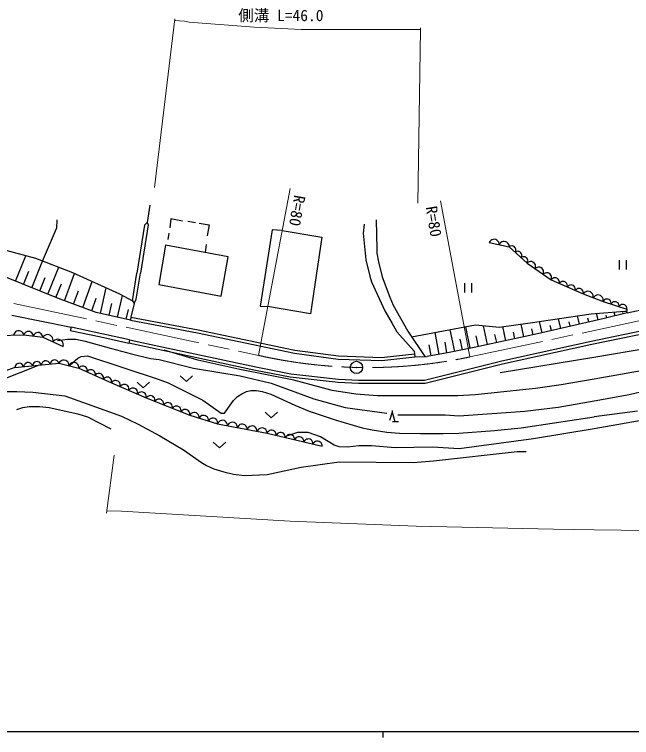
# Model space of a CAD drawing. Units: millimetres, scale not verified. Extents: x 40000 to 680000, y 20000 to 380000.
# Drawn here: x 208633 to 308077, y 204000 to 320620 of the extents above; entities that cross this region are included whole.
import ezdxf
from ezdxf.enums import TextEntityAlignment as Align

# ---------------------------------------------------------------- set-up
doc = ezdxf.new("R2010")
doc.units = ezdxf.units.MM
doc.header["$LTSCALE"] = 1000
doc.linetypes.add('CHAIN', pattern=[18.5, 12, -1.5, 3.5, -1.5])
for name, color, linetype, lineweight in [('M-BGD', 7, 'Continuous', 25), ('M-BMK', 2, 'CHAIN', 13), ('M-BMK-SRVR', 3, 'Continuous', 25), ('M-STR-HTXT', 7, 'Continuous', 13), ('M-TTL-BAND', 7, 'Continuous', 25)]:
    doc.layers.add(name, color=color, linetype=linetype, lineweight=lineweight)
doc.styles.add('ＭＳ ゴシック', font='')
doc.styles.get('ＭＳ ゴシック').set_extended_font_data('MS Gothic')

# ---------------------------------------------------------------- blocks, each defined once
blk = doc.blocks.new('BUHIN43')
at = {"layer": 'M-BGD'}
blk.add_lwpolyline([(431, -704), (561, -552), (646, -384), (717, -151), (707, 55), (658, 253), (525, 471), (371, 605), (191, 708), (-48, 750), (-235, 747), (-431, 704)], dxfattribs=at)
blk = doc.blocks.new('BUHIN44')
at = {"layer": 'M-BGD'}
blk.add_lwpolyline([(308, -702), (446, -579), (546, -434), (641, -230), (657, -38), (638, 150), (542, 367), (417, 509), (265, 627), (51, 696), (-122, 717), (-308, 702)], dxfattribs=at)
blk = doc.blocks.new('BUHIN45')
at = {"layer": 'M-BGD'}
blk.add_lwpolyline([(83, -905), (285, -818), (452, -694), (635, -499), (725, -290), (773, -71), (748, 210), (660, 417), (533, 606), (318, 764), (132, 852), (-83, 905)], dxfattribs=at)
blk = doc.blocks.new('BUHIN46')
at = {"layer": 'M-BGD'}
blk.add_lwpolyline([(256, -781), (416, -664), (538, -520), (660, -312), (697, -109), (696, 94), (616, 336), (498, 500), (348, 641), (126, 737), (-56, 777), (-256, 781)], dxfattribs=at)
blk = doc.blocks.new('BUHIN47')
at = {"layer": 'M-BGD'}
blk.add_lwpolyline([(-139, -634), (17, -619), (158, -570), (324, -476), (431, -354), (511, -215), (554, -18), (539, 141), (494, 297), (381, 452), (274, 552), (139, 634)], dxfattribs=at)
blk = doc.blocks.new('BUHIN48')
at = {"layer": 'M-BGD'}
blk.add_lwpolyline([(-66, -788), (120, -744), (282, -662), (468, -523), (577, -358), (652, -178), (672, 66), (629, 257), (549, 438), (388, 606), (242, 710), (66, 788)], dxfattribs=at)
blk = doc.blocks.new('BUHIN49')
at = {"layer": 'M-BGD'}
blk.add_lwpolyline([(75, -702), (231, -632), (359, -533), (499, -379), (566, -216), (601, -45), (578, 172), (508, 331), (407, 477), (238, 597), (92, 663), (-75, 702)], dxfattribs=at)
blk = doc.blocks.new('BUHIN50')
at = {"layer": 'M-BGD'}
blk.add_lwpolyline([(146, -845), (329, -748), (476, -618), (634, -421), (703, -218), (732, -9), (687, 253), (590, 441), (456, 609), (242, 742), (60, 811), (-146, 845)], dxfattribs=at)
blk = doc.blocks.new('BUHIN51')
at = {"layer": 'M-BGD'}
blk.add_lwpolyline([(134, -656), (275, -576), (387, -471), (505, -313), (554, -153), (572, 11), (530, 214), (449, 358), (341, 487), (171, 585), (27, 634), (-134, 656)], dxfattribs=at)
blk = doc.blocks.new('BUHIN105')
at = {"layer": 'M-BGD'}
blk.add_lwpolyline([(414, -582), (517, -443), (581, -292), (628, -88), (607, 90), (553, 258), (425, 438), (284, 544), (123, 622), (-86, 645), (-247, 631), (-414, 582)], dxfattribs=at)
blk = doc.blocks.new('BUHIN106')
at = {"layer": 'M-BGD'}
blk.add_lwpolyline([(237, -792), (402, -678), (528, -536), (655, -330), (698, -127), (702, 77), (628, 322), (513, 490), (366, 636), (145, 738), (-36, 783), (-237, 792)], dxfattribs=at)
blk = doc.blocks.new('BUHIN107')
at = {"layer": 'M-BGD'}
blk.add_lwpolyline([(72, -717), (231, -646), (362, -546), (506, -391), (576, -225), (613, -51), (591, 171), (520, 334), (418, 483), (247, 607), (99, 676), (-72, 717)], dxfattribs=at)
blk = doc.blocks.new('BUHIN108')
at = {"layer": 'M-BGD'}
blk.add_lwpolyline([(84, -758), (252, -682), (390, -575), (540, -409), (613, -232), (650, -47), (624, 188), (548, 360), (438, 517), (255, 646), (97, 717), (-84, 758)], dxfattribs=at)
blk = doc.blocks.new('BUHIN109')
at = {"layer": 'M-BGD'}
blk.add_lwpolyline([(110, -748), (273, -667), (406, -556), (549, -386), (615, -208), (645, -24), (612, 208), (530, 376), (416, 527), (230, 649), (71, 714), (-110, 748)], dxfattribs=at)
blk = doc.blocks.new('BUHIN110')
at = {"layer": 'M-BGD'}
blk.add_lwpolyline([(178, -761), (340, -662), (467, -536), (599, -349), (651, -160), (667, 32), (611, 268), (512, 433), (382, 579), (180, 688), (11, 741), (-178, 761)], dxfattribs=at)
blk = doc.blocks.new('BUHIN111')
at = {"layer": 'M-BGD'}
blk.add_lwpolyline([(266, -765), (422, -647), (540, -503), (656, -295), (689, -95), (684, 105), (602, 342), (482, 502), (331, 639), (111, 729), (-69, 765), (-266, 765)], dxfattribs=at)
blk = doc.blocks.new('BUHIN112')
at = {"layer": 'M-BGD'}
blk.add_lwpolyline([(218, -730), (369, -625), (485, -495), (604, -305), (643, -118), (647, 70), (579, 296), (473, 451), (338, 586), (135, 680), (-33, 721), (-218, 730)], dxfattribs=at)
blk = doc.blocks.new('BUHIN210')
at = {"color": 7, "linetype": 'Continuous', "lineweight": 25}
for p, q in [((911, 248), (-478, 815)), ((-913, -251), (476, -818))]:
    blk.add_line(p, q, dxfattribs=at)
blk = doc.blocks.new('BUHIN211')
at = {"color": 7, "linetype": 'Continuous', "lineweight": 25}
blk.add_lwpolyline([(-818, -746), (435, -178), (-62, 1105)], dxfattribs=at)

msp = doc.modelspace()

# ---------------------------------------------------------------- linework, layer by layer
at = {"layer": 'M-BGD'}
for p, q in [((230454, 289843), (230031, 287049)), ((215468, 287473), (215384, 286118)), ((230031, 287049), (229608, 286626)), ((230031, 287049), (230200, 286711)), ((233841, 287642), (233672, 286203)), ((235704, 287303), (233841, 287642)), ((236550, 287303), (237820, 287049)), ((238413, 286965), (240022, 286711)), ((266946, 287473), (267029, 282731)), ((213155, 280852), (215384, 286118)), ((229608, 286626), (228338, 278921)), ((230200, 286711), (228929, 278921)), ((240022, 286711), (239683, 284933)), ((250182, 285864), (248234, 273587)), ((251790, 285779), (250182, 285864)), ((251790, 285779), (258140, 284679)), ((264998, 286795), (264828, 285356)), ((233502, 285356), (233333, 284340)), ((258140, 284679), (256362, 272317)), ((264828, 285356), (265251, 281038)), ((232994, 283409), (231894, 277059)), ((243070, 281546), (232994, 283409)), ((239514, 283493), (239344, 282223)), ((285148, 283832), (288366, 283155)), ((207002, 282647), (211997, 281292)), ((267029, 282731), (267029, 282139)), ((288366, 283155), (291245, 280530)), ((208791, 277615), (210459, 281710)), ((211997, 281292), (218008, 279006)), ((241969, 275196), (243070, 281546)), ((267029, 282139), (267284, 280699)), ((307399, 272492), (352204, 282139)), ((211404, 276551), (213155, 280852)), ((265251, 281038), (265929, 278413)), ((267284, 280699), (267876, 278329)), ((291245, 280530), (295140, 277821)), ((210097, 277083), (210964, 279210)), ((214016, 275487), (215793, 279849)), ((216706, 274424), (218315, 278865)), ((218008, 279006), (225544, 275535)), ((227660, 274434), (228338, 278921)), ((228253, 274688), (228929, 278921)), ((215976, 274688), (206832, 278413)), ((212710, 276019), (213592, 278184)), ((219627, 273365), (221147, 277560)), ((265929, 278413), (266184, 277482)), ((267876, 278329), (269147, 275027)), ((295140, 277821), (300303, 275535)), ((215322, 274955), (216217, 277151)), ((222504, 272415), (223437, 276505)), ((231894, 277059), (241969, 275196)), ((266184, 277482), (268299, 272825)), ((218166, 273895), (218949, 276054)), ((225252, 271788), (226047, 275273)), ((225544, 275535), (227660, 274434)), ((300303, 275535), (303522, 274349)), ((221818, 272571), (215976, 274688)), ((221087, 272836), (221825, 274872)), ((227660, 274434), (227914, 274011)), ((227914, 274011), (228253, 274688)), ((269147, 275027), (269654, 273757)), ((303522, 274349), (307332, 273079)), ((223878, 272101), (224312, 274002)), ((226626, 271475), (226983, 273038)), ((227914, 274011), (227406, 271809)), ((248234, 273587), (249420, 273503)), ((256362, 272317), (249420, 273503)), ((269654, 273757), (272025, 269523)), ((307332, 273079), (307332, 272741)), ((208187, 272148), (217754, 270201)), ((227313, 271318), (221818, 272571)), ((227406, 271809), (227313, 271318)), ((227406, 271809), (238244, 269777)), ((268299, 272825), (269486, 270793)), ((291752, 270878), (301573, 272317)), ((299687, 270679), (299379, 271996)), ((301573, 272317), (306993, 272741)), ((302687, 271380), (302451, 272386)), ((307399, 272492), (303437, 271555)), ((304097, 271712), (304004, 272106)), ((305418, 272024), (305280, 272607)), ((306738, 272336), (306694, 272525)), ((306993, 272741), (307332, 272741)), ((307399, 272492), (307332, 272741)), ((227313, 271318), (238146, 269287)), ((269486, 270793), (269909, 270031)), ((286758, 270201), (291752, 270878)), ((290742, 268629), (290301, 270682)), ((303437, 271555), (292938, 269100)), ((293687, 269276), (293261, 271099)), ((296687, 269977), (296320, 271548)), ((298187, 270328), (298018, 271050)), ((301187, 271029), (301048, 271625)), ((301573, 267915), (316137, 270963)), ((217754, 270201), (217627, 269618)), ((222525, 268559), (217627, 269618)), ((227152, 268169), (217754, 270201)), ((238244, 269777), (253822, 266475)), ((269909, 270031), (270248, 269439)), ((270248, 269439), (273042, 266306)), ((272025, 269523), (274774, 265445)), ((272639, 268613), (282948, 270539)), ((279589, 266264), (278870, 269778)), ((282073, 266772), (281363, 270243)), ((282948, 270539), (286758, 270201)), ((284889, 267371), (284232, 270425)), ((287816, 268000), (287326, 270279)), ((289279, 268314), (289046, 269397)), ((292206, 268943), (291997, 269914)), ((295187, 269627), (294989, 270475)), ((301678, 267426), (316237, 270474)), ((203529, 268761), (210134, 268931)), ((210134, 268931), (213182, 268592)), ((213182, 268592), (216484, 267068)), ((215550, 268047), (217162, 268253)), ((217162, 268253), (218516, 268253)), ((218516, 268253), (220040, 267915)), ((227068, 267576), (222525, 268559)), ((238146, 269287), (253737, 265982)), ((277063, 265798), (276435, 269323)), ((280831, 266518), (280473, 268264)), ((292938, 269100), (282694, 266899)), ((283425, 267057), (283056, 268774)), ((286352, 267686), (286073, 268986)), ((220040, 267915), (224274, 266729)), ((227046, 267681), (232550, 266495)), ((227152, 268169), (227068, 267576)), ((227152, 268169), (232656, 266983)), ((275793, 265572), (275480, 267329)), ((278333, 266024), (278018, 267792)), ((287181, 264782), (301573, 267915)), ((287295, 264296), (301678, 267426)), ((316814, 267830), (301998, 265290)), ((224274, 266729), (227491, 265883)), ((232550, 266495), (247455, 263277)), ((232656, 266983), (247557, 263766)), ((238159, 264867), (232738, 266454)), ((253737, 265982), (260807, 265046)), ((253822, 266475), (260849, 265544)), ((273042, 266306), (273125, 265883)), ((278968, 266137), (275158, 265459)), ((282694, 266899), (278968, 266137)), ((217579, 264077), (218854, 265205)), ((218854, 265205), (219363, 265459)), ((219363, 265459), (220379, 265544)), ((220379, 265544), (231809, 261819)), ((227491, 265883), (230539, 265121)), ((230539, 265121), (231978, 264951)), ((231978, 264951), (237482, 263597)), ((244932, 263343), (238159, 264867)), ((260807, 265046), (267810, 264789)), ((260849, 265544), (267792, 265290)), ((267792, 265290), (273125, 265883)), ((267810, 264789), (273181, 265387)), ((273125, 265883), (273181, 265387)), ((273181, 265387), (275158, 265459)), ((274735, 261649), (287181, 264782)), ((301998, 265290), (286926, 262835)), ((321301, 265205), (302082, 261819)), ((212600, 264054), (206070, 261480)), ((208695, 263681), (206324, 262835)), ((208695, 263681), (215807, 264359)), ((215807, 264359), (219024, 263597)), ((219024, 263597), (224274, 261226)), ((237482, 263597), (245017, 262327)), ((247557, 263766), (253145, 262665)), ((274796, 261149), (287295, 264296)), ((253653, 261649), (244932, 263343)), ((247455, 263277), (253069, 262171)), ((253145, 262665), (260849, 261819)), ((231809, 261819), (233418, 261226)), ((245017, 262327), (250012, 261141)), ((253069, 262171), (260809, 261321)), ((259834, 259956), (253653, 261649)), ((260809, 261321), (264053, 261149)), ((260849, 261819), (264067, 261649)), ((264067, 261649), (274735, 261649)), ((302082, 261819), (296748, 260887)), ((224274, 261226), (229862, 258771)), ((233418, 261226), (239006, 258432)), ((250012, 261141), (256870, 258601)), ((264053, 261149), (274796, 261149)), ((292599, 260295), (282863, 259279)), ((296748, 260887), (292599, 260295)), ((313003, 260549), (307670, 259279)), ((205647, 259787), (209034, 259787)), ((209034, 259787), (211574, 259702)), ((211574, 259702), (216738, 259109)), ((216738, 259109), (223173, 256823)), ((243916, 258347), (244594, 259025)), ((244594, 259025), (245271, 259448)), ((245271, 259448), (246033, 259787)), ((246033, 259787), (246710, 259956)), ((246710, 259956), (247642, 259956)), ((247642, 259956), (248573, 259787)), ((248573, 259787), (249928, 259363)), ((249928, 259363), (253822, 257585)), ((263644, 259363), (259834, 259956)), ((267115, 259109), (263644, 259363)), ((280069, 259109), (267115, 259109)), ((282863, 259279), (280069, 259109)), ((307670, 259279), (302082, 258263)), ((229862, 258771), (236889, 255977)), ((239006, 258432), (241969, 256315)), ((242477, 256315), (243916, 258347)), ((256870, 258601), (261949, 257247)), ((302082, 258263), (296240, 257247)), ((209034, 256908), (209965, 257247)), ((209965, 257247), (210981, 257416)), ((210981, 257416), (212674, 257416)), ((212674, 257416), (214198, 257247)), ((214198, 257247), (218854, 256231)), ((223173, 256823), (225882, 255807)), ((253822, 257585), (256108, 256654)), ((256108, 256654), (260342, 255215)), ((261949, 257247), (268639, 256315)), ((269486, 256739), (269486, 256485)), ((290906, 256569), (280323, 255807)), ((296240, 257247), (290906, 256569)), ((309024, 256654), (302082, 255723)), ((218854, 256231), (220379, 255723)), ((220379, 255723), (224189, 253775)), ((225882, 255807), (228592, 254537)), ((236889, 255977), (241376, 254622)), ((241969, 256315), (242477, 256315)), ((269486, 256485), (269062, 255130)), ((269486, 256485), (269909, 254961)), ((278037, 255977), (270417, 255977)), ((280323, 255807), (278037, 255977)), ((290314, 253945), (302082, 255723)), ((316898, 256400), (302082, 253775)), ((228592, 254537), (232063, 252675)), ((241376, 254622), (249335, 253098)), ((260342, 255215), (264660, 253945)), ((269570, 254961), (269909, 254961)), ((269909, 254961), (270501, 254961)), ((249335, 253098), (258225, 250981)), ((254246, 253183), (252622, 252650)), ((255939, 253183), (254246, 253183)), ((257971, 252505), (255939, 253183)), ((264660, 253945), (266268, 253606)), ((266268, 253606), (268639, 253267)), ((268639, 253267), (270671, 253098)), ((270671, 253098), (274058, 253013)), ((277698, 253013), (280238, 253098)), ((280238, 253098), (285996, 253521)), ((285996, 253521), (290314, 253945)), ((302082, 253775), (292261, 252167)), ((232063, 252675), (235873, 250389)), ((260172, 251151), (257971, 252505)), ((274058, 253013), (277698, 253013)), ((292261, 252167), (280323, 250558)), ((260934, 250897), (260172, 251151)), ((262289, 250812), (260934, 250897)), ((264151, 251066), (262289, 250812)), ((266184, 251066), (264151, 251066)), ((269994, 250727), (266184, 251066)), ((276004, 250812), (269994, 250727)), ((280323, 250558), (276004, 250812)), ((235873, 250389), (238752, 248357)), ((276173, 248611), (289636, 250135)), ((289636, 250135), (291075, 250135)), ((254838, 247595), (260934, 248441)), ((260934, 248441), (272872, 248357)), ((272872, 248357), (276173, 248611)), ((238752, 248357), (239598, 247849)), ((239598, 247849), (240784, 247341)), ((240784, 247341), (242392, 246833)), ((249335, 246409), (254838, 247595)), ((242392, 246833), (243916, 246494)), ((243916, 246494), (245694, 246240)), ((245694, 246240), (249335, 246409))]:
    msp.add_line(p, q, dxfattribs=at)
msp.add_circle((263746, 263690), 22.5, dxfattribs=at)
at = {"layer": 'M-BMK'}
for p, q in [((282016, 265375), (458886, 303137)), ((208526, 274011), (247979, 265629))]:
    msp.add_line(p, q, dxfattribs=at)
msp.add_arc((265581, 343669), 80000, 257.28998, 281.85486, dxfattribs=at)
at = {"layer": 'M-BMK-SRVR'}
msp.add_circle((263746, 263690), 1000, dxfattribs=at)
at = {"layer": 'M-STR-HTXT'}
for p, q in [((234465, 319906), (231212, 292695)), ((234434, 319646), (236042, 319561)), ((236042, 319561), (236804, 319392)), ((236804, 319392), (247303, 318545)), ((247303, 318545), (254838, 318207)), ((274058, 318437), (274058, 318207)), ((254838, 318207), (274058, 318207)), ((274058, 318207), (273637, 290165)), ((247979, 265629), (253051, 292545)), ((277312, 290557), (282016, 265375)), ((224697, 249542), (223458, 240163)), ((223512, 240567), (225882, 240483)), ((225882, 240483), (253060, 238874)), ((253060, 238874), (273379, 238112)), ((273379, 238112), (295477, 237604)), ((295477, 237604), (302082, 237519)), ((323334, 237265), (302082, 237519))]:
    msp.add_line(p, q, dxfattribs=at)
at = {"layer": 'M-TTL-BAND'}
for p, q in [((40000, 205000), (579000, 205000)), ((268000, 205000), (268000, 204000))]:
    msp.add_line(p, q, dxfattribs=at)

# ---------------------------------------------------------------- block references
at = {"rotation": 59.98837}
for name, p in [('BUHIN46', (285953, 283663)), ('BUHIN46', (287561, 283325)), ('BUHIN47', (288845, 282718)), ('BUHIN47', (289805, 281843)), ('BUHIN47', (290765, 280968)), ('BUHIN48', (291894, 280079)), ('BUHIN48', (293192, 279176)), ('BUHIN48', (294490, 278273)), ('BUHIN49', (295785, 277536)), ('BUHIN49', (297076, 276964)), ('BUHIN49', (298367, 276393)), ('BUHIN49', (299658, 275821)), ('BUHIN50', (301108, 275239)), ('BUHIN50', (302717, 274646)), ('BUHIN51', (304157, 274138)), ('BUHIN51', (305427, 273714)), ('BUHIN51', (306697, 273291)), ('BUHIN43', (209308, 268910)), ('BUHIN44', (210896, 268847)), ('BUHIN44', (212420, 268677)), ('BUHIN45', (214007, 268211)), ('BUHIN45', (215658, 267449)), ('BUHIN105', (210828, 263885)), ('BUHIN105', (212251, 264020)), ('BUHIN105', (213673, 264156)), ('BUHIN105', (215095, 264292)), ('BUHIN106', (216611, 264169)), ('BUHIN106', (218219, 263788)), ('BUHIN105', (209406, 263749)), ('BUHIN107', (219680, 263301)), ('BUHIN107', (220992, 262708)), ('BUHIN107', (222305, 262116)), ('BUHIN107', (223617, 261523)), ('BUHIN108', (224972, 260920)), ('BUHIN108', (226369, 260306)), ('BUHIN108', (227766, 259692)), ('BUHIN108', (229163, 259078)), ('BUHIN109', (230564, 258492)), ('BUHIN109', (231970, 257933)), ('BUHIN109', (233375, 257374)), ('BUHIN109', (234780, 256816)), ('BUHIN109', (236186, 256257)), ('BUHIN110', (237636, 255752)), ('BUHIN110', (239132, 255300)), ('BUHIN110', (240628, 254848)), ('BUHIN111', (242171, 254470)), ('BUHIN111', (243763, 254165)), ('BUHIN111', (245355, 253860)), ('BUHIN111', (246947, 253556)), ('BUHIN111', (248539, 253251)), ('BUHIN112', (250075, 252922)), ('BUHIN112', (251557, 252569)), ('BUHIN112', (253039, 252216)), ('BUHIN112', (254520, 251864)), ('BUHIN112', (256002, 251511)), ('BUHIN112', (257484, 251158))]:
    msp.add_blockref(name, p, dxfattribs=at)
at = {"layer": 'M-BGD', "rotation": 292.19663}
for name, p in [('BUHIN210', (306680, 280263)), ('BUHIN210', (281749, 276546)), ('BUHIN211', (236332, 261872)), ('BUHIN211', (229399, 260854)), ('BUHIN211', (250009, 256019)), ('BUHIN211', (241676, 251185))]:
    msp.add_blockref(name, p, dxfattribs=at)

# ---------------------------------------------------------------- texts
at = {"layer": 'M-STR-HTXT', "style": 'ＭＳ ゴシック'}
msp.add_text('側溝 L=46.0', height=1833, dxfattribs=at).set_placement((244701, 318994), align=Align.BOTTOM_LEFT)
for rotation, p in [(260, (253197, 291681)), (279.3, (274356, 289468))]:
    msp.add_text('R=80', height=1833, rotation=rotation, dxfattribs=at).set_placement(p, align=Align.BOTTOM_LEFT)

doc.saveas('drawing.dxf')
